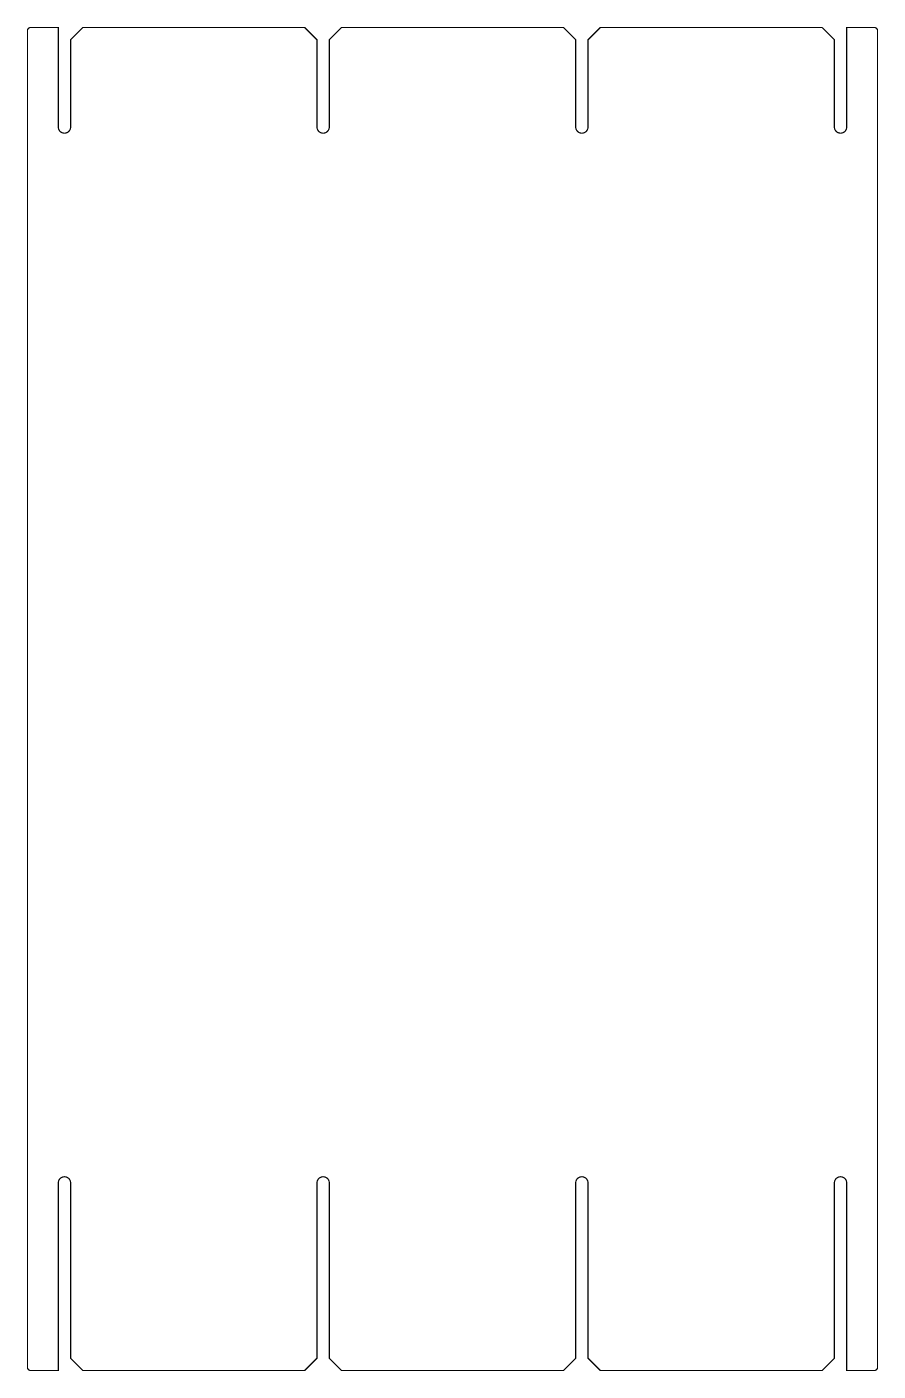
# Model space of a CAD drawing. Extents: x 81 to 219, y 41 to 259.
import ezdxf

# ---------------------------------------------------------------- set-up
doc = ezdxf.new("R2010")
doc.units = 0
doc.layers.add('047706-6ROU1_GBR', color=7, linetype='CONTINUOUS')

msp = doc.modelspace()

# ---------------------------------------------------------------- linework, layer by layer
at = {"layer": '047706-6ROU1_GBR', "const_width": 0.2}
for points in [[(81.49999, 258.999736, 0.4142136), (80.99999, 258.499738)], [(218.999918, 258.499738, 0.4142136), (218.499918, 258.999736)], [(86.000006, 242.847418, 1), (88.000002, 242.847418)], [(127.999998, 242.834516, 0.9935697), (129.999976, 242.847418)], [(169.99999, 242.834516, 0.9935699), (172.000016, 242.847418)], [(212.000008, 242.834516, 0.9935696), (213.999934, 242.847418)], [(88.000002, 71.447432, 1), (86.000006, 71.447432)], [(129.999994, 71.447432, 0.9935699), (127.99998, 71.460334)], [(172.000012, 71.447432, 0.9935709), (169.999992, 71.460332)], [(213.999928, 71.447432, 0.9935706), (212.000012, 71.460332)], [(80.99999, 41.500094, 0.4142136), (81.49999, 41.000096)], [(218.499918, 41.000096, 0.4142136), (218.999918, 41.500094)]]:
    msp.add_lwpolyline(points, format="xyb", dxfattribs=at)
for points in [[(80.99999, 41.500094), (80.99999, 258.499738)], [(81.49999, 258.999736), (86.000006, 258.999736), (86.000006, 242.847418)], [(88.000002, 242.847418), (88.000002, 257.000756), (89.998982, 258.999736), (126.000942, 258.999736), (127.999998, 257.00068), (127.999998, 242.834516)], [(129.999994, 242.847418), (129.999994, 257.000756), (131.998974, 258.999736), (168.000934, 258.999736), (169.99999, 257.00068), (169.99999, 242.834516)], [(172.000012, 242.847418), (172.000012, 257.000756), (173.998992, 258.999736), (210.000952, 258.999736)], [(210.000952, 258.999736), (212.000008, 257.00068), (212.000008, 242.834516)], [(213.999928, 242.847418), (213.999928, 258.999736), (218.499918, 258.999736)], [(218.999918, 258.499738), (218.999918, 41.500094)], [(86.000006, 71.447432), (86.000006, 41.000096), (81.49999, 41.000096)], [(127.999998, 71.460334), (127.999998, 42.999152), (126.000942, 41.000096), (89.998982, 41.000096), (88.000002, 42.999076), (88.000002, 71.447432)], [(169.99999, 71.460334), (169.99999, 42.999152), (168.000934, 41.000096), (131.998974, 41.000096), (129.999994, 42.999076), (129.999994, 71.447432)], [(212.000008, 71.460334), (212.000008, 42.999152), (210.000952, 41.000096), (173.998992, 41.000096), (172.000012, 42.999076), (172.000012, 71.447432)], [(218.499918, 41.000096), (213.999928, 41.000096), (213.999928, 71.447432)]]:
    msp.add_lwpolyline(points, dxfattribs=at)

doc.saveas('drawing.dxf')
